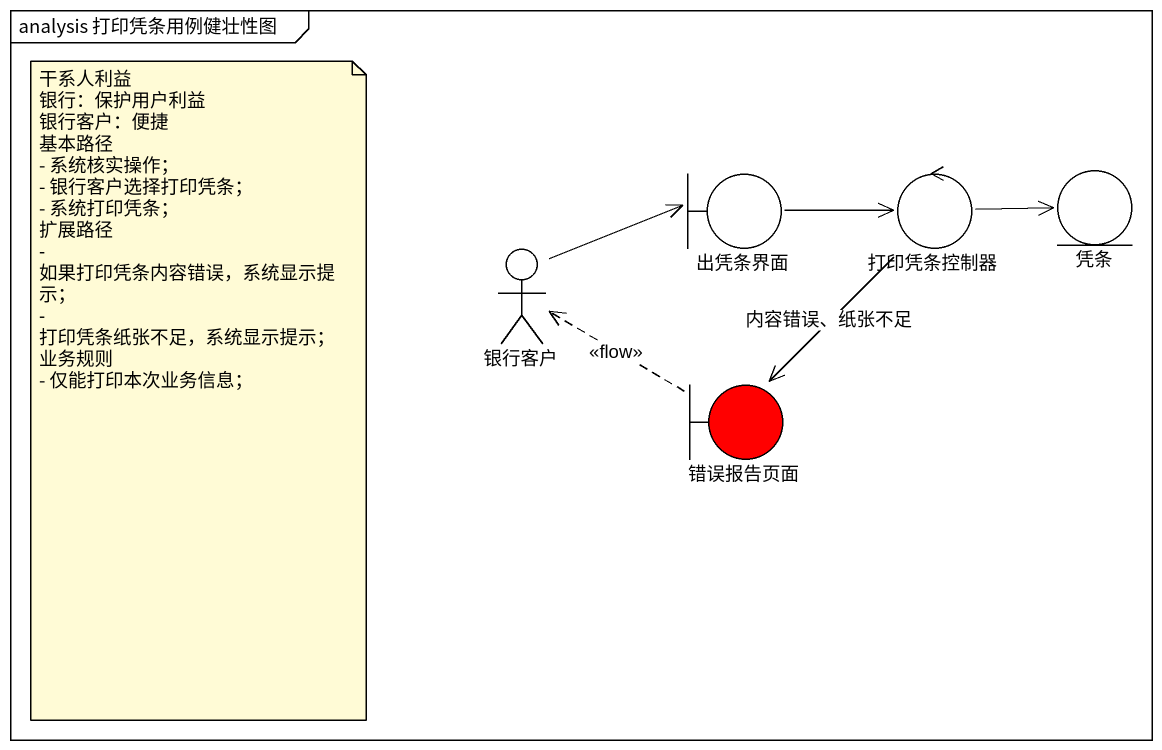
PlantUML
@startuml
mainframe analysis 打印凭条用例健壮性图
boundary 出凭条界面
control 打印凭条控制器
entity 凭条
actor 银行客户
boundary 错误报告页面 #FF0000
出凭条界面 -right-> 打印凭条控制器
打印凭条控制器 -right-> 凭条
打印凭条控制器 --> 错误报告页面 : 内容错误、纸张不足
银行客户 -right-> 出凭条界面
错误报告页面 .left.> 银行客户 : <<flow>>
note as N1
  干系人利益
  银行：保护用户利益
  银行客户：便捷
  基本路径
  - 系统核实操作；
  - 银行客户选择打印凭条；
  - 系统打印凭条；
  扩展路径
  - 如果打印凭条内容错误，系统显示提示；
  - 打印凭条纸张不足，系统显示提示；
  业务规则
  - 仅能打印本次业务信息；
end note
@enduml
